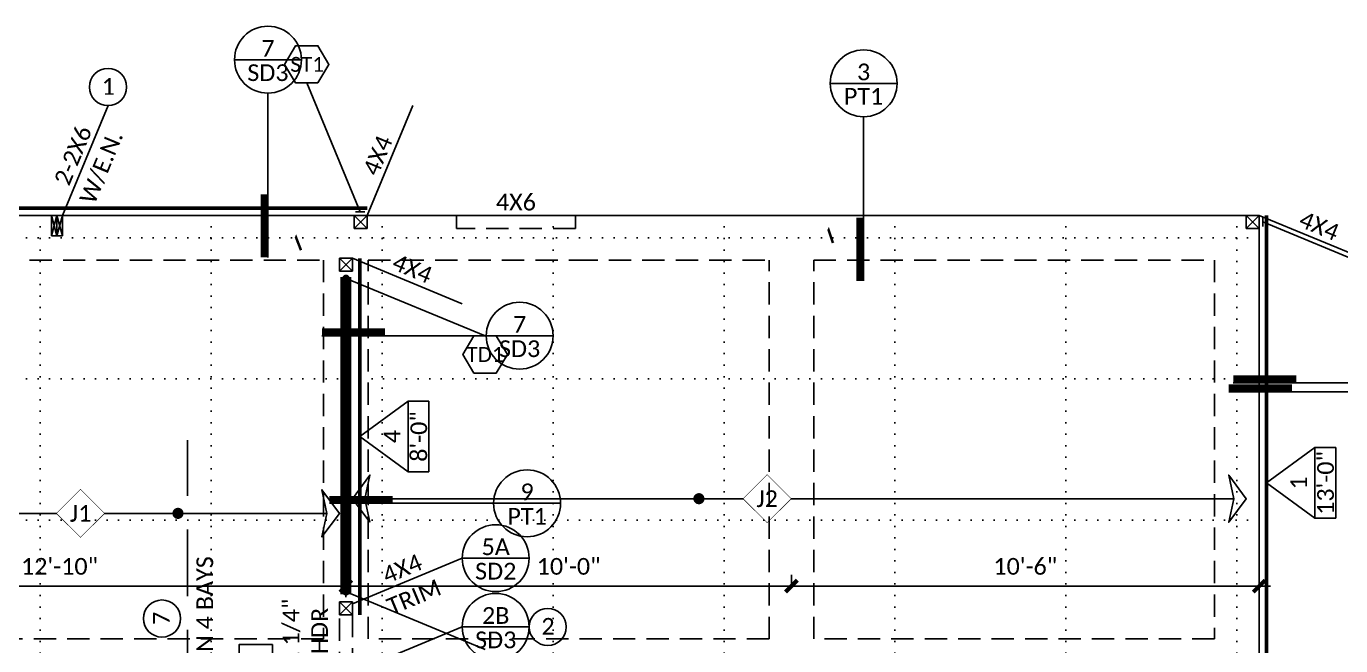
# Model space of a CAD drawing. Header units: inches. Extents: x -4772 to 8114, y -459 to 2752.
# Drawn here: x 2926.5 to 3280.2, y 2033.5 to 2200.2 of the extents above; entities that cross this region are included whole.
import ezdxf
from ezdxf.enums import TextEntityAlignment as Align

# ---------------------------------------------------------------- set-up
doc = ezdxf.new("R2010")
doc.units = ezdxf.units.IN
doc.header["$LTSCALE"] = 24
doc.header["$MEASUREMENT"] = 0
doc.set_wipeout_variables(frame=1)
for name, pattern in [('DASHED', [0.75, 0.5, -0.25]), ('DASHED2', [0.375, 0.25, -0.125]), ('DOT2', [0.125, 0, -0.125])]:
    doc.linetypes.add(name, pattern=pattern)
for name, color, linetype in [('FNDN_CABL', 4, 'DOT2'), ('FNDN_DIMS', 1, 'Continuous'), ('FNDN_FTNG', 4, 'DASHED2'), ('FNDN_SLAB', 6, 'Continuous'), ('FNDN_TEXT', 2, 'Continuous'), ('FRAME_BEAR', 8, 'Continuous'), ('FRAME_BLKG', 3, 'DASHED'), ('FRAME_DROP', 5, 'DASHED'), ('FRAME_HDR', 70, 'Continuous'), ('FRAME_POST', 4, 'Continuous'), ('FRAME_SWALL', 3, 'SWALL'), ('FRAME_SWTXT', 2, 'Continuous'), ('FRAME_TEXT', 2, 'Continuous')]:
    doc.layers.add(name, color=color, linetype=linetype)
doc.styles.add('ARC-TEXT', font='CALIBRI.TTF', dxfattribs={"height": 4.5})
doc.linetypes.add('SWALL', pattern='A,0.25,0.25,["//",ARC-TEXT,S=0.015,R=0,X=0.01,Y=0.01],0.25', length=0.75)
doc.dimstyles.new('GEC-DIMSTYLE$0', dxfattribs={"dimscale": 48, "dimtxt": 0.09375, "dimasz": 0.0625, "dimexe": 0.0625, "dimexo": 0.0625, "dimgap": 0.0625, "dimtad": 1, "dimdec": 1, "dimzin": 3, "dimdsep": 46, "dimlunit": 4, "dimtxsty": 'ARC-TEXT', "dimblk1": 'TICKMARK', "dimblk2": 'TICKMARK', "dimsah": 1, "dimcen": 0.0625, "dimclrt": 2, "dimadec": 0, "dimazin": 0, "dimtfac": 1, "dimtdec": 1, "dimtix": 1, "dimtmove": 2, "dimatfit": 3, "dimldrblk": 'TICKMARK', "dimfxl": 1, "dimfrac": 2, "dimtzin": 3, "dimarcsym": 0})

# ---------------------------------------------------------------- blocks, each defined once
blk = doc.blocks.new('*U95')
at = {"color": 1}
blk.add_lwpolyline([(-1.31, 3.91, 0.688, 0.688, 0), (0, 0, 0, 0, 0), (57.11, 119.5, 0.688, 0.688, 0), (58.43, 115.59, 0.688, 0.688, 0)], format="xyseb", dxfattribs=at)
blk = doc.blocks.new('*U96')
blk.add_line((237.15, 0), (3.35, 0))
for points in [[(4.69, -6.36), (4.69, -6.36), (0, 0), (4.69, 6.36), (4.69, 6.36), (3.35, 0), (4.69, -6.36)], [(105.24, 0), (111.6, -6.36), (117.96, 0), (111.6, 6.36)], [(235.81, 6.36), (235.81, 6.36), (240.5, 0), (235.81, -6.36), (235.81, -6.36), (237.15, 0), (235.81, 6.36)]]:
    blk.add_lwpolyline(points, close=True)
at = {"color": 1, "const_width": 1.5}
blk.add_lwpolyline([(93.99, 0, 1), (92.49, 0, 1)], format="xyb", close=True, dxfattribs=at)
at = {"style": 'ARC-TEXT', "width": 1.00018}
blk.add_attdef('FRM', text='', height=4.5, rotation=360, dxfattribs=at).set_placement((111.6, 0), align=Align.MIDDLE_CENTER)
blk.add_wipeout([(117.96, 0), (111.6, 6.36), (105.24, 0), (111.6, -6.36)])
blk = doc.blocks.new('*U100')
at = {"color": 1}
blk.add_lwpolyline([(-1.49, 3.85, 0.688, 0.688, 0), (0, 0, 0, 0, 0), (78.5, 185.5, 0.688, 0.688, 0), (79.99, 181.65, 0.688, 0.688, 0)], format="xyseb", dxfattribs=at)
blk = doc.blocks.new('*U101')
blk.add_line((111.72, 0), (3.35, 0))
for points in [[(4.69, -6.36), (4.69, -6.36), (0, 0), (4.69, 6.36), (4.69, 6.36), (3.35, 0), (4.69, -6.36)], [(39.06, 0), (45.43, -6.36), (51.79, 0), (45.43, 6.36)], [(110.38, 6.36), (110.38, 6.36), (115.07, 0), (110.38, -6.36), (110.38, -6.36), (111.72, 0), (110.38, 6.36)]]:
    blk.add_lwpolyline(points, close=True)
at = {"color": 1, "const_width": 1.5}
blk.add_lwpolyline([(72.38, 0, 1), (70.88, 0, 1)], format="xyb", close=True, dxfattribs=at)
at = {"style": 'ARC-TEXT', "width": 1.00018}
blk.add_attdef('FRM', text='', height=4.5, rotation=360, dxfattribs=at).set_placement((45.43, 0), align=Align.MIDDLE_CENTER)
blk.add_wipeout([(51.79, 0), (45.43, 6.36), (39.06, 0), (45.43, -6.36)])
blk = doc.blocks.new('*U127')
for p, q in [((0, 3.5), (0, 0)), ((3.5, 3.5), (0, 3.5)), ((0, 0), (3.5, 0)), ((3.5, 0), (3.5, 3.5))]:
    blk.add_line(p, q)
at = {"color": 1}
for p, q in [((0, 3.5), (3.5, 0)), ((0, 0), (3.5, 3.5))]:
    blk.add_line(p, q, dxfattribs=at)
blk = doc.blocks.new('*U128')
for p, q in [((-3.5, 0), (-3.5, 3.5)), ((-3.5, 3.5), (0, 3.5)), ((0, 0), (-3.5, 0)), ((0, 3.5), (0, 0))]:
    blk.add_line(p, q)
at = {"color": 1}
for p, q in [((0, 3.5), (-3.5, 0)), ((0, 0), (-3.5, 3.5))]:
    blk.add_line(p, q, dxfattribs=at)
blk = doc.blocks.new('*U115')
for p, q in [((13, 9.5), (18.59, 9.5)), ((18.59, -9.5), (18.59, 9.5)), ((13, -9.5), (18.59, -9.5))]:
    blk.add_line(p, q)
at = {"flags": 128}
blk.add_lwpolyline([(13, -9.5), (13, 9.5), (0, 0)], close=True, dxfattribs=at)
at = {"style": 'ARC-TEXT'}
for tag, p in [('LENGTH', (15.85, 0)), ('NUM', (8.63, 0)), ('REF', (21.77, 0))]:
    blk.add_attdef(tag, text='', height=4.5, rotation=90, dxfattribs=at).set_placement(p, align=Align.MIDDLE_CENTER)
blk = doc.blocks.new('*U130')
for p, q in [((0, 3.5), (0, 0)), ((3.5, 3.5), (0, 3.5)), ((0, 0), (3.5, 0)), ((3.5, 0), (3.5, 3.5))]:
    blk.add_line(p, q)
at = {"color": 1}
for p, q in [((0, 3.5), (3.5, 0)), ((0, 0), (3.5, 3.5))]:
    blk.add_line(p, q, dxfattribs=at)
blk = doc.blocks.new('*U124')
for p, q in [((0, -1.25), (0, 1.25)), ((0, 0), (34.67, -14.36))]:
    blk.add_line(p, q)
blk = doc.blocks.new('TEC_HD_F')
blk.add_lwpolyline([(-3, -5), (3, -5), (6, 0), (3, 5), (-3, 5), (-6, 0), (-3, -5)])
at = {"style": 'ARC-TEXT'}
blk.add_attdef('HD', text='', height=4, dxfattribs=at).set_placement((0, 0), align=Align.MIDDLE_CENTER)
blk = doc.blocks.new('*U145')
blk.add_line((36, 0), (-8.2, 0))
at = {"const_width": 2}
blk.add_lwpolyline([(8.8, 1), (-8.2, 1)], dxfattribs=at)
blk = doc.blocks.new('TEC_DET')
blk.add_line((-9, 0), (9, 0))
blk.add_circle((0, 0), 9)
at = {"style": 'ARC-TEXT'}
for tag, p in [('NUM', (0, 3.08)), ('SHT', (0, -3.49))]:
    blk.add_attdef(tag, text='', height=4.5, dxfattribs=at).set_placement(p, align=Align.MIDDLE_CENTER)
blk = doc.blocks.new('*U149')
for p, q in [((0, 5.5), (1.5, 5.5)), ((0, 0), (0, 5.5)), ((1.5, 5.5), (3, 5.5)), ((1.5, 0), (1.5, 5.5)), ((1.5, 5.5), (1.5, 0)), ((3, 5.5), (3, 0)), ((1.5, 0), (0, 0)), ((3, 0), (1.5, 0))]:
    blk.add_line(p, q)
at = {"color": 1}
for p, q in [((0, 0), (1.5, 5.5)), ((0, 5.5), (1.5, 0)), ((1.5, 0), (3, 5.5)), ((1.5, 5.5), (3, 0))]:
    blk.add_line(p, q, dxfattribs=at)
blk = doc.blocks.new('TEC_KNOTE')
blk.add_circle((0, 0), 5)
at = {"style": 'ARC-TEXT', "width": 1.00018}
blk.add_attdef('NOTE', text='', height=4.5, dxfattribs=at).set_placement((0.07, 0.16), align=Align.MIDDLE_CENTER)
blk = doc.blocks.new('TEC_HDTAG')
blk.add_line((0, 0), (40.5, 0))
at = {"const_width": 1}
blk.add_lwpolyline([(-0.5, 0, 1), (0.5, 0, 1)], format="xyb", close=True, dxfattribs=at)
blk = doc.blocks.new('TEC_BM')
blk.add_lwpolyline([(-7.5, 4.5), (7.5, 4.5), (7.5, -4.5), (-7.5, -4.5), (-7.5, 4.5)])
at = {"style": 'ARC-TEXT', "width": 1.00018}
blk.add_attdef('BM', text='', height=4.27, dxfattribs=at).set_placement((0, 0), align=Align.MIDDLE_CENTER)
blk = doc.blocks.new('*U198')
for p, q in [((-3.5, 0), (-3.5, 3.5)), ((-3.5, 3.5), (0, 3.5)), ((0, 0), (-3.5, 0)), ((0, 3.5), (0, 0))]:
    blk.add_line(p, q)
at = {"color": 1}
for p, q in [((0, 3.5), (-3.5, 0)), ((0, 0), (-3.5, 3.5))]:
    blk.add_line(p, q, dxfattribs=at)
blk = doc.blocks.new('TICKMARK')
for q in [(-1, 0), (1, 0)]:
    blk.add_line((0, 0), q)
at = {"color": 143, "const_width": 0.371}
blk.add_lwpolyline([(-0.53, -0.53), (0.53, 0.53)], dxfattribs=at)
blk = doc.blocks.new('*D248')
at = {"layer": 'DEFPOINTS', "color": 0, "transparency": 16777216}
for p in [(3012.55, 2052.69), (3012.55, 2049.54), (2858.43, 2046.54)]:
    blk.add_point(p, dxfattribs=at)
at = {"layer": 'FNDN_DIMS', "color": 0, "lineweight": -2, "transparency": 16777216}
for p, q in [((2858.43, 2049.54), (2858.43, 2052.54)), ((2861.43, 2049.54), (3009.55, 2049.54)), ((3012.55, 2049.69), (3012.55, 2046.54))]:
    blk.add_line(p, q, dxfattribs=at)
at = {"layer": 'FNDN_DIMS', "color": 0, "lineweight": -2, "transparency": 16777216, "xscale": 3, "yscale": 3, "zscale": 3, "rotation": 180}
blk.add_blockref('TICKMARK', (2858.43, 2049.54), dxfattribs=at)
at = {"layer": 'FNDN_DIMS', "color": 0, "lineweight": -2, "transparency": 16777216, "xscale": 3, "yscale": 3, "zscale": 3}
blk.add_blockref('TICKMARK', (3012.55, 2049.54), dxfattribs=at)
at = {"layer": 'FNDN_DIMS', "color": 2, "transparency": 16777216, "insert": (2935.49, 2054.84), "char_height": 4.5, "attachment_point": 5, "style": 'ARC-TEXT'}
blk.add_mtext('12\'-10"', dxfattribs=at)
blk = doc.blocks.new('*D249')
at = {"layer": 'DEFPOINTS', "color": 0, "transparency": 16777216}
for p in [(3012.55, 2049.54), (3132.42, 2049.54), (3132.42, 2046.54)]:
    blk.add_point(p, dxfattribs=at)
at = {"layer": 'FNDN_DIMS', "color": 0, "lineweight": -2, "transparency": 16777216}
for p, q in [((3132.42, 2049.54), (3132.42, 2052.54)), ((3015.55, 2049.54), (3129.42, 2049.54))]:
    blk.add_line(p, q, dxfattribs=at)
at = {"layer": 'FNDN_DIMS', "color": 0, "lineweight": -2, "transparency": 16777216, "xscale": 3, "yscale": 3, "zscale": 3, "rotation": 180}
blk.add_blockref('TICKMARK', (3012.55, 2049.54), dxfattribs=at)
at = {"layer": 'FNDN_DIMS', "color": 0, "lineweight": -2, "transparency": 16777216, "xscale": 3, "yscale": 3, "zscale": 3}
blk.add_blockref('TICKMARK', (3132.42, 2049.54), dxfattribs=at)
at = {"layer": 'FNDN_DIMS', "color": 2, "transparency": 16777216, "insert": (3072.48, 2054.84), "char_height": 4.5, "attachment_point": 5, "style": 'ARC-TEXT'}
blk.add_mtext('10\'-0"', dxfattribs=at)
blk = doc.blocks.new('*D250')
at = {"layer": 'DEFPOINTS', "color": 0, "transparency": 16777216}
for p in [(3258.3, 2055.16), (3132.42, 2049.54), (3258.3, 2049.54)]:
    blk.add_point(p, dxfattribs=at)
at = {"layer": 'FNDN_DIMS', "color": 0, "lineweight": -2, "transparency": 16777216}
for p, q in [((3258.3, 2052.16), (3258.3, 2046.54)), ((3135.42, 2049.54), (3255.3, 2049.54))]:
    blk.add_line(p, q, dxfattribs=at)
at = {"layer": 'FNDN_DIMS', "color": 0, "lineweight": -2, "transparency": 16777216, "xscale": 3, "yscale": 3, "zscale": 3, "rotation": 180}
blk.add_blockref('TICKMARK', (3132.42, 2049.54), dxfattribs=at)
at = {"layer": 'FNDN_DIMS', "color": 0, "lineweight": -2, "transparency": 16777216, "xscale": 3, "yscale": 3, "zscale": 3}
blk.add_blockref('TICKMARK', (3258.3, 2049.54), dxfattribs=at)
at = {"layer": 'FNDN_DIMS', "color": 2, "transparency": 16777216, "insert": (3195.36, 2054.84), "char_height": 4.5, "attachment_point": 5, "style": 'ARC-TEXT'}
blk.add_mtext('10\'-6"', dxfattribs=at)

msp = doc.modelspace()

# ---------------------------------------------------------------- linework, layer by layer
at = {"layer": 'FNDN_CABL'}
for points in [[(3258.29679, 2143.31243), (2698.30365, 2143.31243)], [(3258.29679, 2105.31243), (2722.30365, 2105.31243), (2698.30365, 2101.31243), (2556.29679, 2101.31243)]]:
    msp.add_lwpolyline(points, dxfattribs=at)
at = {"layer": 'FNDN_FTNG'}
for p, q in [((2864.42522, 2137.31243), (3006.54679, 2137.31243)), ((3018.54679, 2137.31243), (3074.29679, 2137.31243)), ((3074.29679, 2137.31243), (3126.42179, 2137.31243)), ((3138.42179, 2137.31243), (3246.29679, 2137.31243)), ((3006.54679, 2035.31243), (2864.42522, 2035.31243)), ((3126.42179, 2035.31243), (3018.54679, 2035.31243)), ((3246.29679, 2035.31243), (3138.42179, 2035.31243))]:
    msp.add_line(p, q, dxfattribs=at)
at = {"layer": 'FNDN_SLAB'}
for p, q in [((2698.30365, 2149.31243), (3258.29679, 2149.31243)), ((3258.29679, 2149.31243), (3258.29679, 1909.31243))]:
    msp.add_line(p, q, dxfattribs=at)
at = {"layer": 'FRAME_BEAR', "linetype": 'Continuous', "const_width": 3}
msp.add_lwpolyline([(3012.54679, 2047.32499), (3012.54679, 2132.75274)], dxfattribs=at)
at = {"layer": 'FRAME_DROP', "linetype": 'DASHED2'}
msp.add_lwpolyline([(3014.29679, 2041.81243), (3014.29679, 2007.81243), (3010.79679, 2007.81243), (3010.79679, 2041.81243), (3014.29679, 2041.81243)], dxfattribs=at)
at = {"layer": 'FRAME_HDR', "linetype": 'DASHED2'}
msp.add_lwpolyline([(3042.29679, 2149.31243), (3074.29679, 2149.31243), (3074.29679, 2145.81243), (3042.29679, 2145.81243), (3042.29679, 2149.31243)], dxfattribs=at)
at = {"layer": 'FRAME_SWALL', "linetype": 'DASHED2', "const_width": 1}
for points in [[(2826.29679, 2151.31243), (3018.29679, 2151.31243)], [(3260.29679, 1993.81243), (3260.29679, 2149.31243)]]:
    msp.add_lwpolyline(points, dxfattribs=at)
at = {"layer": 'FRAME_TEXT'}
for p, q in [((2936.29656, 2149.31243), (2948.54243, 2178.87658)), ((3018.29679, 2149.31243), (3030.54266, 2178.87658)), ((3258.29679, 2149.31243), (3287.86094, 2137.06656)), ((3014.29679, 2137.81243), (3043.86094, 2125.56656)), ((3014.29679, 2044.81243), (3043.86094, 2057.0583)), ((3014.29679, 2026.31243), (3043.86094, 2038.5583))]:
    msp.add_line(p, q, dxfattribs=at)

# ---------------------------------------------------------------- block references
at = {"layer": 'FNDN_TEXT'}
ref = msp.add_blockref('TEC_HD_F', (3001.99428, 2189.97955), dxfattribs=dict(at, xscale=-1))
ref.add_attrib('HD', 'ST1', dxfattribs={"layer": '0', "height": 4, "style": 'ARC-TEXT'}).set_placement((3002.11736, 2189.97955), align=Align.MIDDLE_CENTER)
for name, p, values in [('TEC_DET', (3151.85574, 2184.87495), {'NUM': '3', 'SHT': 'PT1'}), ('TEC_HD_F', (3049.99876, 2111.88558), {'HD': 'TD1'})]:
    msp.add_blockref(name, p, dxfattribs=at).add_auto_attribs(values)
at = {"layer": 'FNDN_TEXT', "xscale": -1, "rotation": 269.9999999999996}
msp.add_blockref('*U124', (3016.35387, 2150.31243), dxfattribs=at)
at = {"layer": 'FNDN_TEXT'}
for name, p, rotation in [('*U145', (3151.85574, 2139.87495), 90), ('TEC_HDTAG', (3012.58164, 2132.38426), 337.4999999999998), ('TEC_HDTAG', (3012.58164, 2047.98693), 337.4999999999998)]:
    msp.add_blockref(name, p, dxfattribs=dict(at, rotation=rotation))
for name, p in [('*U124', (3259.29679, 2147.56243)), ('*U145', (3259.50146, 2104.26924))]:
    msp.add_blockref(name, p, dxfattribs=at)
at = {"layer": 'FRAME_POST'}
msp.add_blockref('*U149', (2933.29656, 2143.81243), dxfattribs=at)
for name, p, rotation in [('*U130', (3018.29679, 2149.31243), 180), ('*U198', (3258.29679, 2149.31243), 90), ('*U128', (3014.29679, 2137.81243), 90), ('*U127', (3014.29679, 2041.81243), 90)]:
    msp.add_blockref(name, p, dxfattribs=dict(at, rotation=rotation))
at = {"layer": 'FRAME_SWTXT'}
msp.add_blockref('*U115', (3260.29679, 2077.31243), dxfattribs=at).add_auto_attribs({'NUM': '1', 'LENGTH': '13\'-0"'})
at = {"layer": 'FRAME_TEXT'}
for name, p, values in [('TEC_DET', (2991.568, 2191.23294), {'NUM': '7', 'SHT': 'SD3'}), ('TEC_KNOTE', (2948.54243, 2183.87658), {'NOTE': '1'}), ('TEC_DET', (3059.29679, 2116.93877), {'NUM': '7', 'SHT': 'SD3'}), ('TEC_DET', (3052.86094, 2038.5583), {'NUM': '2B', 'SHT': 'SD3'}), ('TEC_KNOTE', (3066.86094, 2038.5583), {'NOTE': '2'})]:
    msp.add_blockref(name, p, dxfattribs=at).add_auto_attribs(values)
at = {"layer": 'FRAME_TEXT', "rotation": 90}
msp.add_blockref('*U145', (2991.568, 2146.23294), dxfattribs=at)
at = {"layer": 'FRAME_TEXT'}
for name, p in [('*U100', (2920.46609, 1958.31243)), ('*U95', (3085.18356, 2026.31243)), ('*U145', (3014.29679, 2116.93877)), ('*U145', (3258.29679, 2101.8288))]:
    msp.add_blockref(name, p, dxfattribs=at)
at = {"layer": 'FRAME_TEXT', "rotation": 90}
for name, p, values in [('TEC_KNOTE', (2963.04679, 2040.81243), {'NOTE': '7'}), ('TEC_BM', (2988.28863, 2026.30544), {'BM': 'O1'})]:
    msp.add_blockref(name, p, dxfattribs=at).add_auto_attribs(values)

# ---------------------------------------------------------------- texts
at = {"layer": 'FRAME_TEXT', "style": 'ARC-TEXT'}
for s, rotation, p in [('2-2X6', 67.5, (2942.4195, 2164.09451)), ('W/E.N.', 67.5, (2950.0415, 2160.93737)), ('4X4', 67.5, (3024.41973, 2164.09451)), ('4X4', 337.5, (3273.07886, 2143.1895)), ('4X4', 337.5, (3029.07886, 2131.6895)), ('MIN 4 BAYS', 90, (2978.17179, 2040.81243)), ('4X4', 22.5, (3029.07886, 2050.93537)), ('TRIM', 22.5, (3032.236, 2043.31336)), ('3 1/2"X11 1/4"', 90, (3001.36794, 2024.81243)), ('PSL 2.0E HDR', 90, (3009.05798, 2024.81243))]:
    msp.add_text(s, height=4.5, rotation=rotation, dxfattribs=at).set_placement(p, align=Align.BOTTOM_CENTER)
msp.add_text('4X6', height=4.5, dxfattribs=at).set_placement((3058.29679, 2149.31243), align=Align.BOTTOM_CENTER)

# ---------------------------------------------------------------- dimensions: what is measured, and where the dimension line sits
at = {"layer": 'FNDN_DIMS'}
for base, p1, p2, picture, middle in [((3012.54679, 2049.53958), (2858.42522, 2046.53958), (3012.54679, 2052.68554), '*D248', (2935.486, 2054.84497)), ((3132.42179, 2049.53958), (3012.54679, 2049.53958), (3132.42179, 2046.53958), '*D249', (3072.48429, 2054.84497)), ((3258.29679, 2049.53958), (3132.42179, 2049.53958), (3258.29679, 2055.16445), '*D250', (3195.35929, 2054.84497))]:
    dim = msp.add_linear_dim(base=base, p1=p1, p2=p2, dimstyle='GEC-DIMSTYLE$0', dxfattribs=at)
    dim.commit()
    dim.dimension.update_dxf_attribs({"geometry": picture, "text_midpoint": middle})

# ---------------------------------------------------------------- next in the draw order: block references
at = {"layer": 'FRAME_TEXT'}
for name, p, values in [('*U96', (3014.29679, 2073.07482), {'FRM': 'J2'}), ('*U101', (2895.7263, 2069.12676), {'FRM': 'J1'})]:
    msp.add_blockref(name, p, dxfattribs=at).add_auto_attribs(values)

# ---------------------------------------------------------------- next in the draw order: linework, layer by layer
at = {"layer": 'FNDN_CABL'}
for points in [[(2930.29679, 2149.31243), (2930.29679, 1909.31243)], [(2976.29679, 2149.31243), (2976.29679, 1909.31243)], [(3022.29679, 2149.31243), (3022.29679, 1909.31243)], [(3068.29679, 2149.31243), (3068.29679, 1909.31243)], [(3114.29679, 2149.31243), (3114.29679, 1909.31243)], [(3160.29679, 2149.31243), (3160.29679, 1909.31243)], [(3206.29679, 2149.31243), (3206.29679, 1909.31243)], [(3252.29679, 2149.31243), (3252.29679, 1909.31243)], [(3258.29679, 2067.31243), (2556.29679, 2067.31243)]]:
    msp.add_lwpolyline(points, dxfattribs=at)
at = {"layer": 'FNDN_FTNG'}
for p, q in [((3006.54679, 2137.31243), (3006.54679, 2035.31243)), ((3018.54679, 2035.31243), (3018.54679, 2137.31243)), ((3126.42179, 2035.31243), (3126.42179, 2137.31243)), ((3138.42179, 2035.31243), (3138.42179, 2137.31243)), ((3246.29679, 2137.31243), (3246.29679, 2035.31243))]:
    msp.add_line(p, q, dxfattribs=at)
at = {"layer": 'FRAME_BLKG', "linetype": 'DASHED', "ltscale": 1.5}
msp.add_line((2969.92179, 1992.81243), (2969.92179, 2088.81243), dxfattribs=at)
at = {"layer": 'FRAME_SWALL', "linetype": 'DASHED2', "const_width": 1}
msp.add_lwpolyline([(3016.29679, 2041.81243), (3016.29679, 2137.81243)], dxfattribs=at)

# ---------------------------------------------------------------- next in the draw order: block references
at = {"layer": 'FNDN_TEXT'}
msp.add_blockref('TEC_DET', (3061.29679, 2071.82659), dxfattribs=at).add_auto_attribs({'NUM': '9', 'SHT': 'PT1'})
msp.add_blockref('*U145', (3016.29679, 2071.82659), dxfattribs=at)
at = {"layer": 'FRAME_SWTXT'}
msp.add_blockref('*U115', (3016.29679, 2089.81243), dxfattribs=at).add_auto_attribs({'NUM': '4', 'LENGTH': '8\'-0"'})
at = {"layer": 'FRAME_TEXT'}
msp.add_blockref('TEC_DET', (3052.86094, 2057.0583), dxfattribs=at).add_auto_attribs({'NUM': '5A', 'SHT': 'SD2'})

doc.saveas('drawing.dxf')
